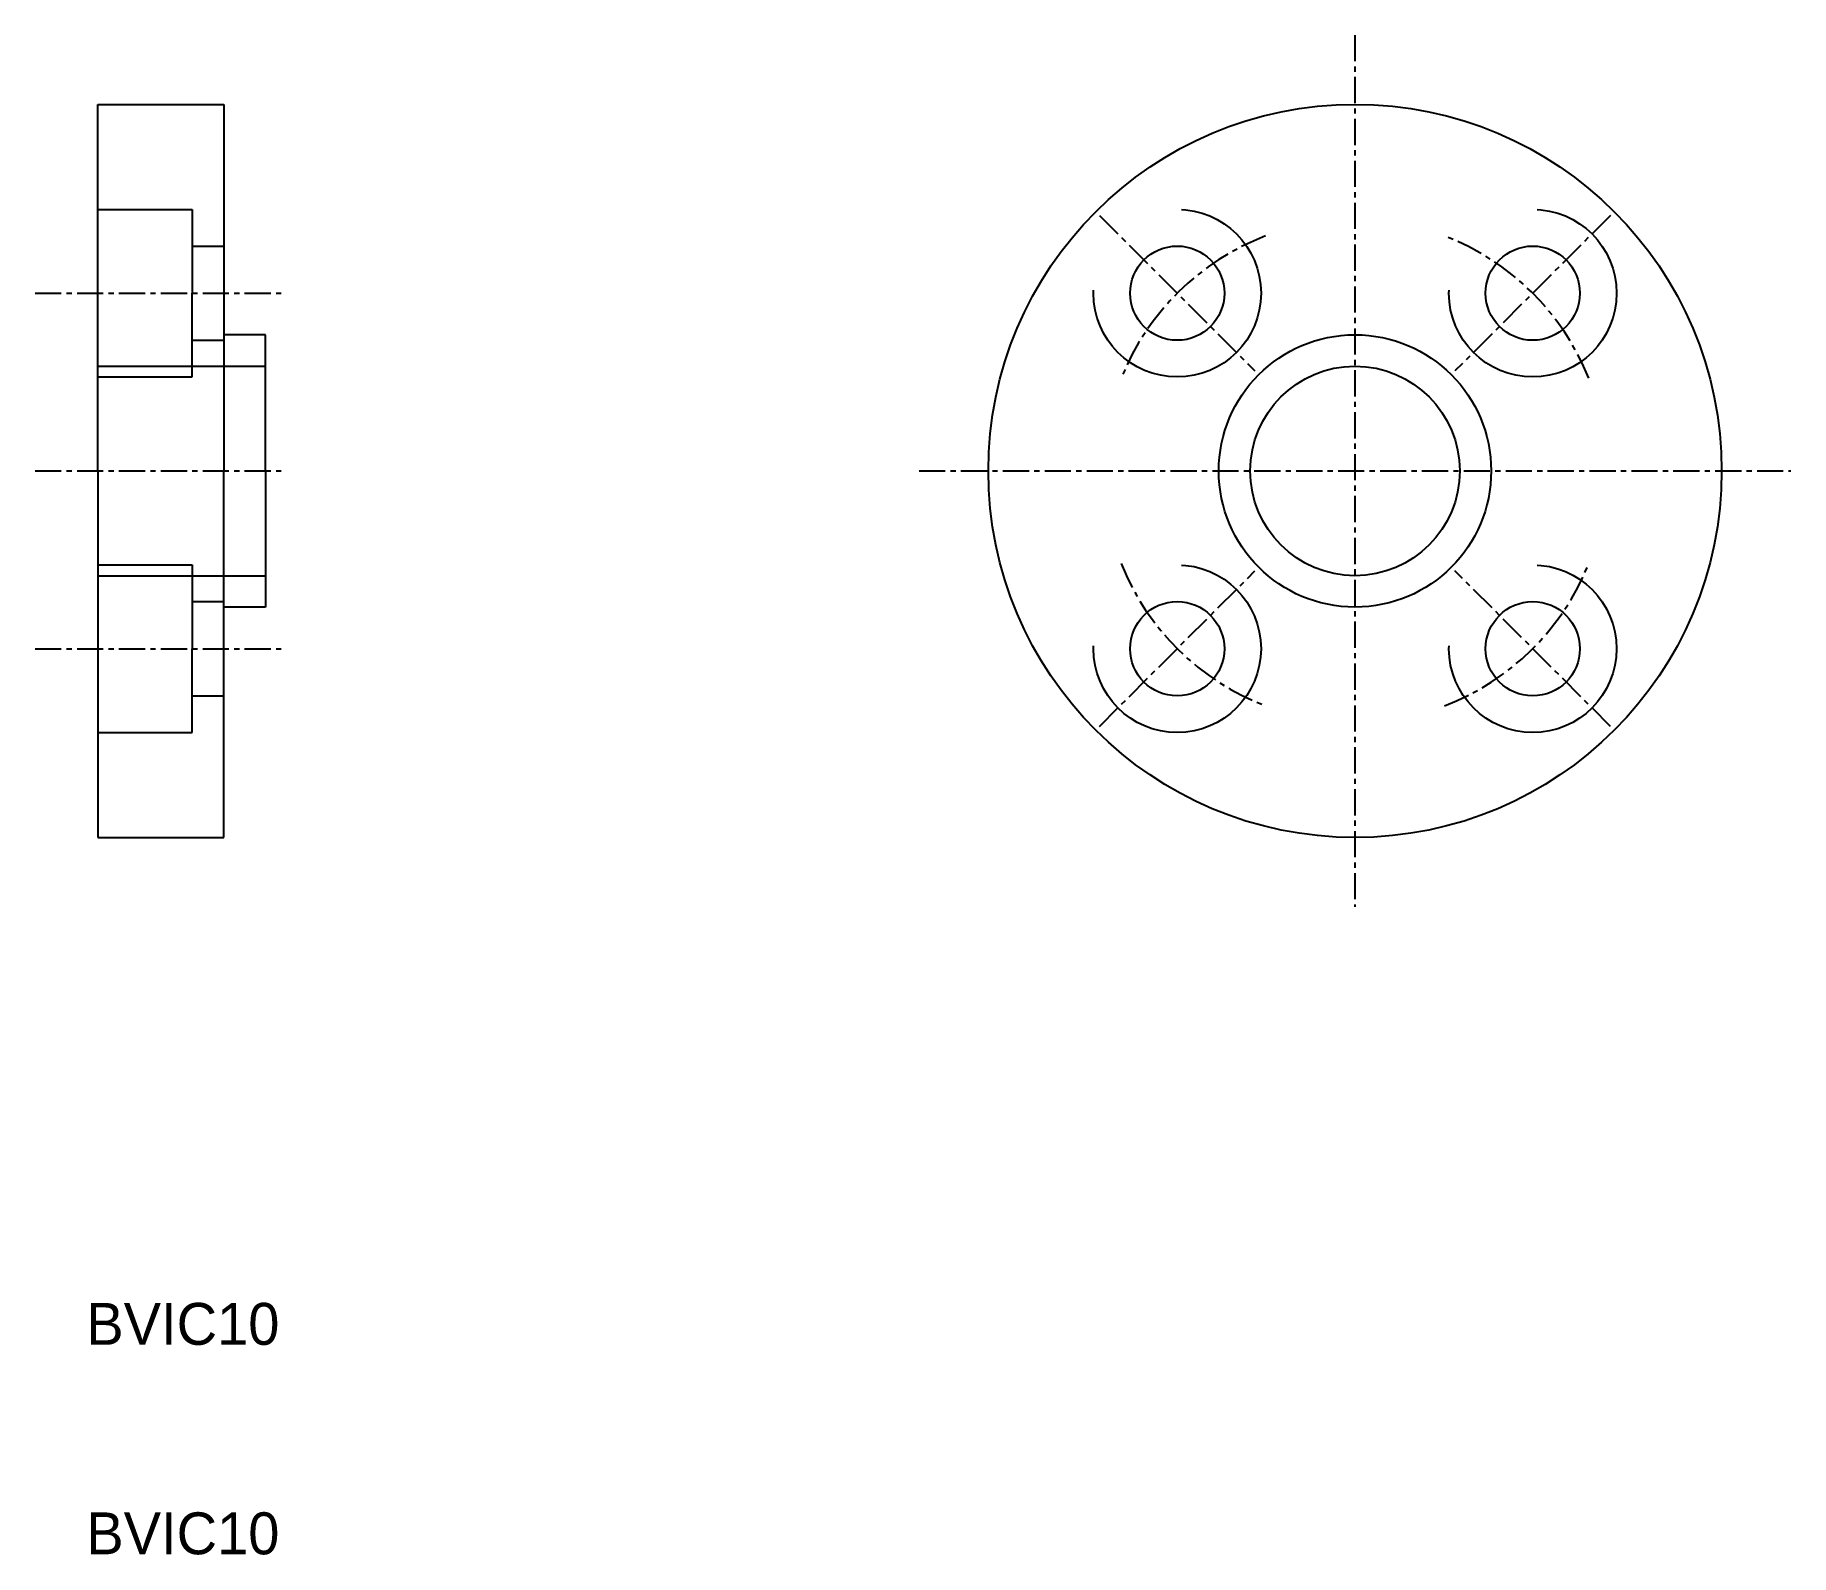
# Model space of a CAD drawing. Extents: x 158.3 to 242.1, y 85.3 to 157.8.
import ezdxf

# ---------------------------------------------------------------- set-up
doc = ezdxf.new("R2010")
doc.units = 0
doc.linetypes.add('CENTER', pattern=[2, 1.25, -0.25, 0.25, -0.25])
doc.linetypes.add('DASHED', pattern=[19.05, 12.7, -6.35])
doc.layers.get('0').update_dxf_attribs({"linetype": 'CONTINUOUS'})
doc.layers.add('CENTER', color=1, linetype='CENTER')

msp = doc.modelspace()

# ---------------------------------------------------------------- linework, layer by layer
for p, q in [((161.317, 137.042), (161.317, 154.542)), ((161.317, 154.542), (167.317, 154.542)), ((167.317, 154.542), (167.317, 137.042)), ((169.317, 143.542), (167.317, 143.542)), ((169.317, 137.042), (169.317, 143.542)), ((161.317, 137.042), (161.317, 119.542)), ((167.317, 119.542), (167.317, 137.042)), ((169.317, 137.042), (169.317, 130.542)), ((169.317, 130.542), (167.317, 130.542)), ((161.317, 119.542), (167.317, 119.542))]:
    msp.add_line(p, q)
at = {"color": 3, "linetype": 'DASHED'}
for p, q in [((161.317, 149.527), (165.817, 149.527)), ((165.817, 149.527), (165.817, 145.527)), ((165.817, 147.777), (167.317, 147.777)), ((165.817, 141.527), (165.817, 145.527)), ((165.817, 143.277), (167.317, 143.277)), ((161.317, 142.042), (169.317, 142.042)), ((161.317, 141.527), (165.817, 141.527)), ((161.317, 132.556), (165.817, 132.556)), ((165.817, 132.556), (165.817, 128.556)), ((161.317, 132.042), (169.317, 132.042)), ((165.817, 130.806), (167.317, 130.806)), ((165.817, 124.556), (165.817, 128.556)), ((165.817, 126.306), (167.317, 126.306)), ((161.317, 124.556), (165.817, 124.556))]:
    msp.add_line(p, q, dxfattribs=at)
for centre, radius in [((221.317, 137.042), 17.5), ((212.832, 145.527), 2.25), ((212.832, 145.527), 2.25), ((229.802, 145.527), 2.25), ((221.317, 137.042), 6.5), ((221.317, 137.042), 5), ((212.832, 128.556), 2.25), ((229.802, 128.556), 2.25)]:
    msp.add_circle(centre, radius)
for centre in [(212.832, 145.527), (229.802, 145.527), (212.832, 128.556), (229.802, 128.556)]:
    msp.add_circle(centre, 4, dxfattribs=at)
at = {"layer": 'CENTER', "color": 1, "linetype": 'CENTER'}
for p, q in [((221.317, 157.848), (221.317, 116.236)), ((209.119, 149.239), (216.544, 141.815)), ((209.119, 149.239), (216.544, 141.815)), ((233.515, 149.239), (226.09, 141.815)), ((158.317, 145.527), (170.317, 145.527)), ((158.317, 137.042), (170.317, 137.042)), ((200.511, 137.042), (242.123, 137.042)), ((209.119, 124.844), (216.544, 132.269)), ((233.515, 124.844), (226.09, 132.269)), ((158.317, 128.556), (170.317, 128.556))]:
    msp.add_line(p, q, dxfattribs=at)
for start, end in [(110.83178, 158.35499), (21.64501, 69.16822), (201.64501, 249.16822), (290.83178, 338.35499)]:
    msp.add_arc((221.317, 137.042), 12, start, end, dxfattribs=at)

# ---------------------------------------------------------------- texts
for p in [(160.761, 95.325), (160.761, 85.325)]:
    msp.add_text('BVIC10', height=2).set_placement(p)

doc.saveas('drawing.dxf')
